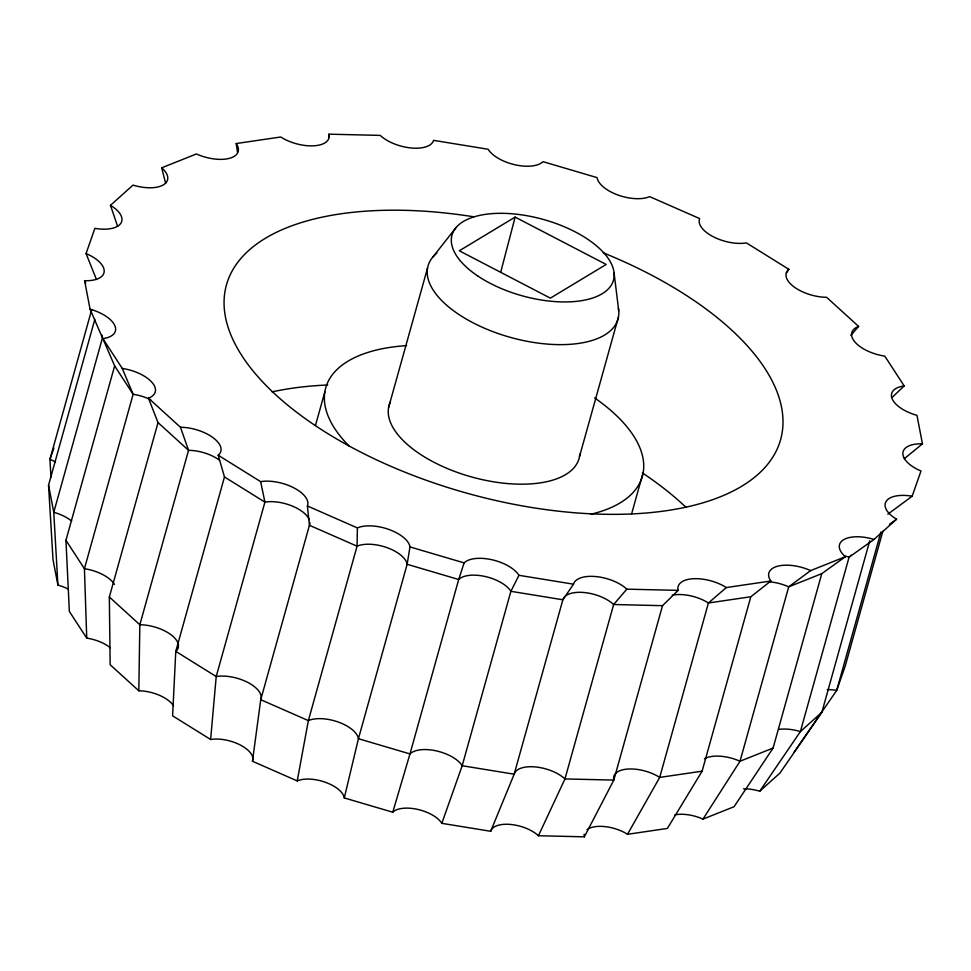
<?xml version="1.0" encoding="UTF-8"?>
<svg xmlns="http://www.w3.org/2000/svg" width="971" height="971" viewBox="0 0 971 971"><rect width="100%" height="100%" fill="white"/><g stroke="black" fill="none" stroke-linecap="round" stroke-linejoin="round"><path stroke-width="1.46" d="M173.518 705.747A27.054 12.781 15.6 0 0 138.817 690.794L139.836 624.741L188.544 450.326L180.46 427.252L148.429 398.134A30.222 14.274 15.6 0 0 151.937 382.319A30.222 14.274 15.6 0 0 122.273 368.434L102.865 338.612A30.222 14.274 15.6 0 0 114.821 325.601A30.222 14.274 15.6 0 0 90.072 309.191L84.598 280.692A30.222 14.274 15.6 0 0 104.188 271.394A30.222 14.274 15.6 0 0 86.055 253.565L94.891 228.343A30.222 14.274 15.6 0 0 120.768 223.379A30.222 14.274 15.6 0 0 110.476 205.342L133.027 185.109A30.222 14.274 15.6 0 0 163.444 184.83A30.222 14.274 15.6 0 0 161.696 167.813L196.409 153.952A30.222 14.274 15.6 0 0 229.29 158.37A30.222 14.274 15.6 0 0 236.196 143.55L280.728 136.996A30.222 14.274 15.6 0 0 313.827 145.808A30.222 14.274 15.6 0 0 328.926 134.18L380.231 135.394A30.222 14.274 15.6 0 0 411.291 147.993A30.222 14.274 15.6 0 0 433.552 140.358L488.122 149.255A30.222 14.274 15.6 0 0 515.031 164.791A30.222 14.274 15.6 0 0 542.947 161.659L597.08 177.62A30.222 14.274 15.6 0 0 618.005 195.037A30.222 14.274 15.6 0 0 649.648 196.628L699.654 218.584A30.222 14.274 15.6 0 0 713.163 236.693A30.222 14.274 15.6 0 0 746.396 242.896L788.865 269.331A30.222 14.274 15.6 0 0 794.035 286.894A30.222 14.274 15.6 0 0 826.6 297.296L858.619 326.414A30.222 14.274 15.6 0 0 855.123 342.241A30.222 14.274 15.6 0 0 884.775 356.114L904.195 385.936A30.222 14.274 15.6 0 0 892.24 398.947A30.222 14.274 15.6 0 0 916.976 415.37L922.45 443.856L904.28 458.713M180.46 427.252A30.222 14.274 15.6 0 1 213.013 437.654A30.222 14.274 15.6 0 1 218.196 455.217L260.653 481.652A30.222 14.274 15.6 0 1 293.885 487.867A30.222 14.274 15.6 0 1 307.406 505.976L357.401 527.921L357.061 546.188L308.365 720.603L297.235 780.915A27.054 12.781 15.6 0 1 325.564 782.335A27.054 12.781 15.6 0 1 344.292 797.931L392.757 812.217A27.054 12.781 15.6 0 1 417.748 809.413A27.054 12.781 15.6 0 1 441.829 823.335L490.695 831.285A27.054 12.781 15.6 0 1 510.625 824.452A27.054 12.781 15.6 0 1 538.432 835.74L584.36 836.82L613.818 780.089L662.513 605.673L678.134 590.368A30.222 14.274 15.6 0 1 693.233 578.74A30.222 14.274 15.6 0 1 726.32 587.552L770.853 581.01A30.222 14.274 15.6 0 1 777.771 566.178A30.222 14.274 15.6 0 1 810.639 570.596L845.365 556.735A30.222 14.274 15.6 0 1 843.617 539.718A30.222 14.274 15.6 0 1 874.021 539.439L896.573 519.206A30.222 14.274 15.6 0 1 886.28 501.17A30.222 14.274 15.6 0 1 912.157 496.217L920.994 470.996A30.222 14.274 15.6 0 1 902.872 453.154A30.222 14.274 15.6 0 1 922.45 443.856M297.235 780.915L252.472 761.264A27.054 12.781 15.6 0 0 240.371 745.048A27.054 12.781 15.6 0 0 210.622 739.489L216.217 676.544L264.913 502.128L260.653 481.652M252.472 761.264L260.738 699.703L309.433 525.287A28.778 13.594 15.6 0 0 309.907 522.592M357.401 527.921A30.222 14.274 15.6 0 1 389.055 529.511A30.222 14.274 15.6 0 1 409.98 546.928L407.128 564.297L358.433 738.713L344.292 797.931M500.72 272.208L515.14 217.103L606.183 264.464L550.351 298.146L459.307 250.785L515.14 217.103M91.735 309.603L49.934 459.319L50.965 477.186M67.824 588.912A27.054 12.781 15.6 0 0 57.908 585.088L53.004 559.587L48.55 485.16L94.818 319.459M101.919 335.019L102.465 337.872L53.769 512.287L57.908 585.088M110.318 647.742A27.054 12.781 15.6 0 0 86.735 638.129L69.354 611.439L65.943 540.313L114.639 365.897L102.865 338.612M138.817 690.794L110.148 664.722L109.335 597.007L158.03 422.591L148.429 398.134M218.196 455.217L224.471 476.955L175.775 651.371L172.607 715.833L210.622 739.489M315.502 425.334L324.836 391.908M388.582 407.565L427.543 268.032M579.517 456.516L618.466 316.983M631.49 514.327L643.263 472.185M586.994 829.683A27.054 12.781 15.6 0 1 627.509 834.295L667.368 828.433L702.118 771.168L750.814 596.752L770.853 581.01M674.845 814.863A27.054 12.781 15.6 0 1 702.98 819.111L734.064 806.707L773.086 748.058L821.782 573.643L845.365 556.735M743.543 788.84A27.054 12.781 15.6 0 1 759.735 791.219L779.919 773.11L821.854 712.313L869.737 540.811M880.94 531.987L836.699 690.417L793.865 752.525M882.857 531.222L845.122 666.397L836.699 690.417A28.778 13.594 15.6 0 0 827.207 689.616M392.757 812.217L409.98 753.921L458.688 579.505L464.114 562.889A30.222 14.274 15.6 0 1 492.018 559.757A30.222 14.274 15.6 0 1 518.927 575.305L573.509 584.19A30.222 14.274 15.6 0 1 595.769 576.556A30.222 14.274 15.6 0 1 626.829 589.154L678.134 590.368M53.891 448.007L49.934 459.319A28.778 13.594 15.6 0 1 55.541 462.075M441.829 823.335L462.196 765.731L510.892 591.315L518.927 575.305M490.695 831.285L514.169 774.203L562.864 599.787L573.509 584.19M538.432 835.74L564.952 778.936L613.648 604.52L626.829 589.154M627.509 834.295L659.71 777.407L708.417 602.991L726.32 587.552M702.98 819.111L740.011 761.252L788.707 586.836L810.639 570.596M786.352 272.997L788.865 269.331M759.735 791.219L800.383 731.588L821.854 712.313M432.932 256.951L456.176 227.408M850.875 335.335L858.619 326.414M892.094 397.418L904.195 385.936M851.227 555.242L849.079 557.172L800.383 731.588A28.778 13.594 15.6 0 0 779.033 729.391M887.834 514.193L912.157 496.217M889.472 524.304L896.573 519.206M874.021 539.439L849.079 557.172A28.778 13.594 15.6 0 0 844.916 556.043M821.782 573.643L788.707 586.836A28.778 13.594 15.6 0 0 768.17 581.75M773.086 748.058L740.011 761.252A28.778 13.594 15.6 0 0 704.412 758.739M750.814 596.752L708.417 602.991A28.778 13.594 15.6 0 0 672.26 595.187M702.118 771.168L659.71 777.407A28.778 13.594 15.6 0 0 615.262 773.766M662.513 605.673L613.648 604.52A28.778 13.594 15.6 0 0 584.069 592.516A28.778 13.594 15.6 0 0 562.864 599.787L510.892 591.315A28.778 13.594 15.6 0 0 485.257 576.519A28.778 13.594 15.6 0 0 458.688 579.505L407.128 564.297A28.778 13.594 15.6 0 0 387.198 547.705A28.778 13.594 15.6 0 0 357.061 546.188L309.433 525.287L307.406 505.976M409.98 546.928L464.114 562.889M224.471 476.955L264.913 502.128A28.778 13.594 15.6 0 1 309.251 519.667M158.03 422.591L188.544 450.326A28.778 13.594 15.6 0 1 219.543 460.23M109.335 597.007L139.836 624.741A28.778 13.594 15.6 0 1 178.506 645.424M114.639 365.897L133.124 394.299A28.778 13.594 15.6 0 1 150.736 399.797M65.943 540.313L84.428 568.715A28.778 13.594 15.6 0 1 114.481 584.372M90.072 309.191L102.465 337.872M122.273 368.434L133.124 394.299L84.428 568.715L86.735 638.129M84.598 280.692L85.751 283.423M86.055 253.565L96.445 279.442M110.476 205.342L117.612 226.364M161.696 167.813L165.64 183.398M48.55 485.16L53.769 512.287A28.778 13.594 15.6 0 1 71.636 521.039M236.196 143.55L237.507 152.326M614.109 273.142L618.733 310.769M328.926 134.18L329.011 137.142M178.494 646.528A28.778 13.594 15.6 0 1 175.775 651.371L216.217 676.544A28.778 13.594 15.6 0 1 247.872 682.467A28.778 13.594 15.6 0 1 260.738 699.703L308.365 720.603A28.778 13.594 15.6 0 1 338.503 722.121A28.778 13.594 15.6 0 1 358.433 738.713L409.98 753.921A28.778 13.594 15.6 0 1 436.562 750.935A28.778 13.594 15.6 0 1 462.196 765.731L514.169 774.203A28.778 13.594 15.6 0 1 535.373 766.932A28.778 13.594 15.6 0 1 564.952 778.936L613.818 780.089A28.778 13.594 15.6 0 1 614.582 774.676M584.36 836.82A27.054 12.781 15.6 0 1 584.19 834.15M603.331 252.848A287.671 135.94 15.6 0 1 711.464 500.089A287.671 135.94 15.6 0 1 254.693 372.937A287.671 135.94 15.6 0 1 473.933 216.824M272.111 391.871A287.671 135.94 15.6 0 1 327.725 384.989M642.389 472.938A287.671 135.94 15.6 0 1 686.194 507.517M594.628 397.928A164.378 77.68 15.6 0 1 590.72 514.278M349.172 446.102A164.378 77.68 15.6 0 1 406.594 345.615M579.808 454.076A98.629 46.608 15.6 0 1 472.064 477.089A98.629 46.608 15.6 0 1 390.476 401.763M618.369 308.183A98.629 46.608 15.6 0 1 506.061 336.112A98.629 46.608 15.6 0 1 436.841 253.164M477.793 276.007A83.834 39.617 15.6 0 0 612.276 283.362A83.834 39.617 15.6 0 0 508.161 213.511A83.834 39.617 15.6 0 0 477.793 276.007"/></g></svg>
